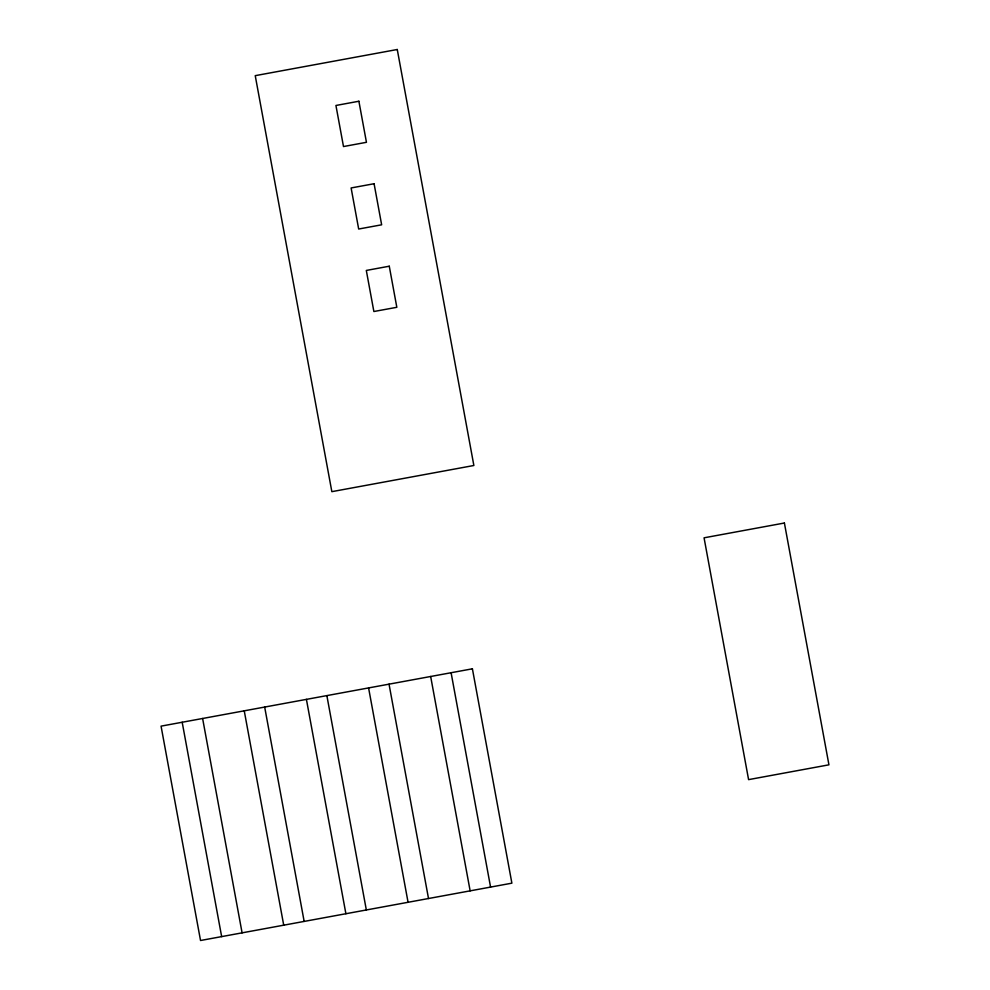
<?xml version="1.0" encoding="UTF-8"?>
<svg xmlns="http://www.w3.org/2000/svg" width="990" height="990" viewBox="0 0 990 990"><rect width="100%" height="100%" fill="white"/><g stroke="black" fill="none" stroke-linecap="round" stroke-linejoin="round"><path stroke-width="1.49" d="M451.094 672.73L490.57 887.09M430.662 676.492L470.139 890.851M389.033 684.164L428.509 898.524M368.589 687.926L408.066 902.286M326.861 695.611L366.337 909.971M306.417 699.373L345.894 913.733M264.676 707.058L304.153 921.418M244.245 710.82L283.722 925.18M202.616 718.493L242.092 932.852M182.185 722.255L221.649 936.614M397.262 49.5L255.234 75.661L331.848 491.659L473.864 465.498L397.262 49.5M358.887 101.24L335.932 105.472L343.493 146.545L366.449 142.312L358.887 101.24M374.084 183.732L351.116 187.952L358.677 229.024L381.645 224.804L374.084 183.732M389.268 266.211L366.312 270.443L373.874 311.516L396.829 307.296L389.268 266.211M784.402 523.017L704.063 537.817L748.588 779.625L828.939 764.824L784.402 523.017M472.403 668.807L161.061 726.14L200.537 940.5L511.88 883.167L472.403 668.807"/></g></svg>
